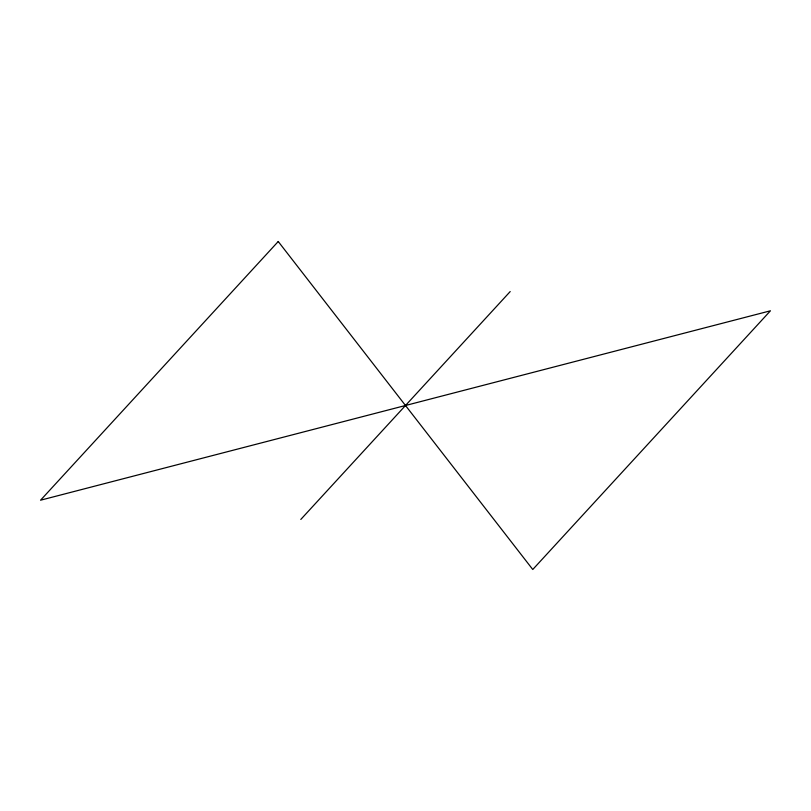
<?xml version="1.0" encoding="UTF-8"?>
<svg xmlns="http://www.w3.org/2000/svg" width="811" height="811" viewBox="0 0 811 811"><rect width="100%" height="100%" fill="white"/><g stroke="black" fill="none" stroke-linecap="round" stroke-linejoin="round"><path stroke-width="1.22" d="M300.8 519.445L510.2 291.555M278.234 241.506L40.55 500.205L770.45 310.795L532.766 569.494L278.234 241.506"/></g></svg>
